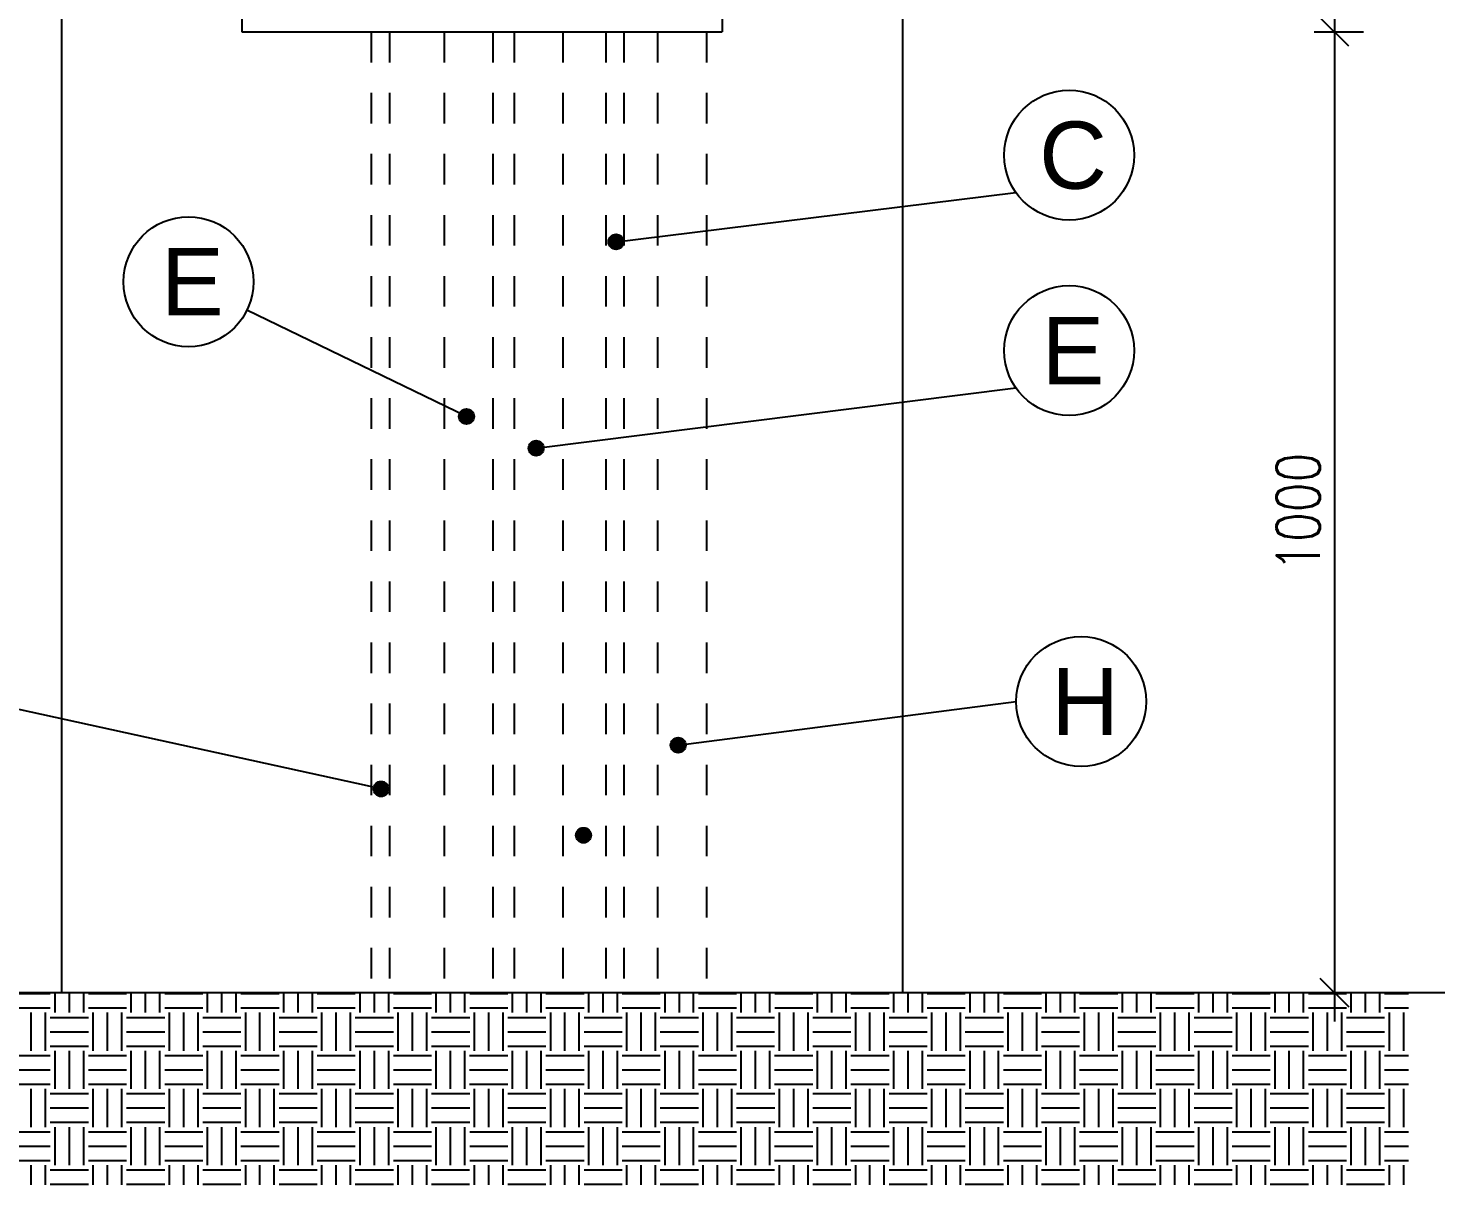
# Model space of a CAD drawing. Header units: inches. Extents: x -7660 to 802, y -193 to 3.
# Drawn here: x 498.898 to 503.537, y -141.676 to -137.889 of the extents above; entities that cross this region are included whole.
import ezdxf
from ezdxf.enums import TextEntityAlignment as Align

# ---------------------------------------------------------------- set-up
doc = ezdxf.new("R2010")
doc.units = ezdxf.units.IN
doc.header["$MEASUREMENT"] = 0
doc.linetypes.add('HIDDEN', pattern=[0.375, 0.25, -0.125])
for name, color, linetype in [('A instalar', 10, 'Continuous'), ('A_DETALHES', 7, 'Continuous'), ('CIVIL', 2, 'Continuous'), ('TEXTO', 7, 'Continuous')]:
    doc.layers.add(name, color=color, linetype=linetype)
doc.styles.add('Arial', font='arial.ttf')
doc.styles.add('LM-TXT-2', font='simplex.shx', dxfattribs={"width": 0.8})
doc.dimstyles.new('CIV-COTAS 1-75-A INSTALAR', dxfattribs={"dimscale": 0, "dimtxt": 0.15, "dimasz": 0.1, "dimexe": 0.1, "dimexo": 0.1, "dimgap": 0.05, "dimtad": 1, "dimzin": 1, "dimdsep": 46, "dimtxsty": 'LM-TXT-2', "dimblk": 'OBLIQUE', "dimcen": 0.1, "dimdle": 0.1, "dimclrd": 256, "dimclre": 256, "dimclrt": 256, "dimadec": 0, "dimazin": 0, "dimtfac": 1, "dimtmove": 2, "dimatfit": 3, "dimfxl": 1, "dimtfill": 1, "dimtolj": 1, "dimtzin": 12, "dimarcsym": 0})

# ---------------------------------------------------------------- blocks, each defined once
blk = doc.blocks.new('_OBLIQUE')
at = {"color": 0, "linetype": 'ByBlock', "lineweight": -2}
blk.add_line((-0.5, -0.5), (0.5, 0.5), dxfattribs=at)
blk = doc.blocks.new('*D123')
at = {"lineweight": -2, "transparency": 16777216}
for p, q in [((3766.1098, 1837.3489), (3766.1098, 1833.8292)), ((3766.0398, 1837.2489), (3766.2098, 1837.2489)), ((3766.0398, 1833.9292), (3766.2098, 1833.9292))]:
    blk.add_line(p, q, dxfattribs=at)
at = {"lineweight": -2, "transparency": 16777216, "xscale": 0.1, "yscale": 0.1, "zscale": 0.1}
for p, rotation in [((3766.1098, 1837.2489), 90), ((3766.1098, 1833.9292), 270)]:
    blk.add_blockref('_OBLIQUE', p, dxfattribs=dict(at, rotation=rotation))
at = {"transparency": 16777216, "insert": (3765.9848, 1835.589), "char_height": 0.15, "attachment_point": 5, "rotation": 90, "style": 'LM-TXT-2', "bg_fill": 3, "box_fill_scale": 1.1, "bg_fill_color": 256, "bg_fill_true_color": 13158600, "bg_fill_transparency": 0}
blk.add_mtext('\\A1;1000', dxfattribs=at)
blk = doc.blocks.new('fgdgdf.5.g5fd.56g.d')
h = blk.add_hatch()
h.set_pattern_fill('EARTH', color=8, scale=0.020748, style=0)
h.set_pattern_definition([(0, (-185.88759, -23.71468), (0.13175008, 0.13175008), [0.13175008, -0.13175008]), (0, (-185.88759, -23.66527), (0.13175008, 0.13175008), [0.13175008, -0.13175008]), (0, (-185.88759, -23.61586), (0.13175008, 0.13175008), [0.13175008, -0.13175008]), (90, (-185.87112, -23.5994), (-0.13175008, 0.13175008), [0.13175008, -0.13175008]), (90, (-185.82172, -23.5994), (-0.13175008, 0.13175008), [0.13175008, -0.13175008]), (90, (-185.77231, -23.5994), (-0.13175008, 0.13175008), [0.13175008, -0.13175008])])
h.paths.add_polyline_path([(0.9864, -2.3421), (-6.2652, -2.3421), (-6.2652, -3.006), (0.9864, -3.006)])
at = {"layer": 'TEXTO'}
h = blk.add_hatch(color=8, dxfattribs=at)
h.paths.add_polyline_path([(-1.7528, 0.278, 0.349248), (-1.7782, 0.2578), (-1.7528, 0.2519)])
h.paths.add_polyline_path([(-1.7528, 0.2519), (-1.7782, 0.2578, 0.056755), (-1.7789, 0.2519, 0.414214), (-1.7528, 0.2258)])
h.paths.add_polyline_path([(-1.7267, 0.2519, 0.414214), (-1.7528, 0.278), (-1.7528, 0.2258, 0.414214)])
h = blk.add_hatch(color=8, dxfattribs=at)
h.paths.add_polyline_path([(-2.2697, -0.3254, 0.349248), (-2.2951, -0.3457), (-2.2697, -0.3515)])
h.paths.add_polyline_path([(-2.2697, -0.3515), (-2.2951, -0.3457, 0.056755), (-2.2957, -0.3515, 0.414214), (-2.2697, -0.3776)])
h.paths.add_polyline_path([(-2.2436, -0.3515, 0.414214), (-2.2697, -0.3254), (-2.2697, -0.3776, 0.414214)])
h = blk.add_hatch(color=8, dxfattribs=at)
h.paths.add_polyline_path([(-2.029, -0.4351, 0.349248), (-2.0544, -0.4553), (-2.029, -0.4611)])
h.paths.add_polyline_path([(-2.029, -0.4611), (-2.0544, -0.4553, 0.056755), (-2.0551, -0.4611, 0.414214), (-2.029, -0.4872)])
h.paths.add_polyline_path([(-2.003, -0.4611, 0.414214), (-2.029, -0.4351), (-2.029, -0.4872, 0.414214)])
h = blk.add_hatch(color=8, dxfattribs=at)
h.paths.add_polyline_path([(-1.5381, -1.4611, 0.349248), (-1.5635, -1.4814), (-1.5381, -1.4872)])
h.paths.add_polyline_path([(-1.5381, -1.4872), (-1.5635, -1.4814, 0.056755), (-1.5642, -1.4872, 0.414214), (-1.5381, -1.5133)])
h.paths.add_polyline_path([(-1.512, -1.4872, 0.414214), (-1.5381, -1.4611), (-1.5381, -1.5133, 0.414214)])
h = blk.add_hatch(color=8, dxfattribs=at)
h.paths.add_polyline_path([(-2.5647, -1.6124, 0.349248), (-2.5901, -1.6326), (-2.5647, -1.6385)])
h.paths.add_polyline_path([(-2.5647, -1.6385), (-2.5901, -1.6326, 0.056755), (-2.5907, -1.6385, 0.414214), (-2.5647, -1.6646)])
h.paths.add_polyline_path([(-2.5386, -1.6385, 0.414214), (-2.5647, -1.6124), (-2.5647, -1.6646, 0.414214)])
h = blk.add_hatch(color=8, dxfattribs=at)
h.paths.add_polyline_path([(-1.8652, -1.7725, 0.349248), (-1.8906, -1.7927), (-1.8652, -1.7986)])
h.paths.add_polyline_path([(-1.8652, -1.7986), (-1.8906, -1.7927, 0.056755), (-1.8912, -1.7986, 0.414214), (-1.8652, -1.8246)])
h.paths.add_polyline_path([(-1.8391, -1.7986, 0.414214), (-1.8652, -1.7725), (-1.8652, -1.8246, 0.414214)])
blk.add_line((-6.2652, -2.3421), (1.1109, -2.3421))
at = {"layer": 'A instalar', "color": 4}
for p, q in [((-3.668, -2.3421), (-3.668, 3.9654)), ((-0.7633, 3.9654), (-0.7633, -2.3421))]:
    blk.add_line(p, q, dxfattribs=at)
at = {"layer": 'A_DETALHES', "color": 1, "linetype": 'Continuous'}
for p, q in [((-3.0456, 2.9694), (-3.0456, 0.9777)), ((-1.3857, 2.9694), (-1.3857, 0.9777)), ((-3.0456, 0.9777), (-1.3857, 0.9777))]:
    blk.add_line(p, q, dxfattribs=at)
at = {"layer": 'CIVIL', "color": 6, "linetype": 'HIDDEN', "ltscale": 0.3}
for p, q in [((-2.5993, 0.9777), (-2.5993, -2.3421)), ((-2.5361, 0.9777), (-2.5361, -2.3421)), ((-2.347, 0.9777), (-2.347, -2.3421)), ((-2.1784, 0.9777), (-2.1784, -2.3421)), ((-2.1048, 0.9777), (-2.1048, -2.3421)), ((-1.9362, 0.9777), (-1.9362, -2.3421)), ((-1.609, 0.9777), (-1.609, -2.3421)), ((-1.4403, 0.9777), (-1.4403, -2.3421))]:
    blk.add_line(p, q, dxfattribs=at)
at = {"layer": 'CIVIL', "color": 82, "linetype": 'HIDDEN', "ltscale": 0.3}
for p, q in [((-1.7886, 0.9777), (-1.7886, -2.3421)), ((-1.7254, 0.9777), (-1.7254, -2.3421))]:
    blk.add_line(p, q, dxfattribs=at)
at = {"layer": 'TEXTO', "color": 8}
for p, q in [((-2.2697, -0.3515), (-3.0284, 0.0162)), ((-2.029, -0.4611), (-0.3709, -0.2526)), ((-2.5647, -1.6385), (-4.0355, -1.3166)), ((-1.5381, -1.4872), (-0.37, -1.3364))]:
    blk.add_line(p, q, dxfattribs=at)
for centre, radius in [((-3.2303, 0.1141), 0.2244), ((-1.7528, 0.2519), 0.0261), ((-0.1871, -0.1238), 0.2244), ((-2.2697, -0.3515), 0.0261), ((-2.029, -0.4611), 0.0261), ((-0.1456, -1.3364), 0.2244), ((-1.5381, -1.4872), 0.0261), ((-2.5647, -1.6385), 0.0261), ((-1.8652, -1.7986), 0.0261)]:
    blk.add_circle(centre, radius, dxfattribs=at)
at = {"layer": 'TEXTO', "color": 7, "style": 'Arial'}
for s, p in [('E', (-3.2167, 0.1141)), ('E', (-0.1735, -0.1238)), ('H', (-0.1319, -1.3364))]:
    blk.add_text(s, height=0.2324, dxfattribs=at).set_placement(p, align=Align.MIDDLE)
dim = blk.add_linear_dim(base=(0.7298, -2.3421), p1=(-1.3857, 0.9777), p2=(0.1886, -2.3421), angle=90, text='1000', dimstyle='CIV-COTAS 1-75-A INSTALAR', override={"dimscale": 1, "dimfxl": 0.07, "dimfxlon": 1, "dimtfillclr": 256, "dimarcsym": 2})
dim.commit()
dim.dimension.update_dxf_attribs({"geometry": '*D123', "text_midpoint": (0.6048, -0.6822), "insert": (-3765.38, -1836.2712)})
at = {"layer": 'TEXTO', "color": 8}
blk.add_line((-1.7786, 0.2484), (-0.3709, 0.4229), dxfattribs=at)
blk.add_circle((-0.1871, 0.5517), 0.2244, dxfattribs=at)
at = {"layer": 'TEXTO', "color": 7, "style": 'Arial'}
blk.add_text('C', height=0.2324, dxfattribs=at).set_placement((-0.1735, 0.5517), align=Align.MIDDLE)
blk = doc.blocks.new('padrão entrada vivo-winityt')
at = {"xscale": 0.9477388287075552, "yscale": 0.9477388287075552, "zscale": 0.9477388287075552}
blk.add_blockref('fgdgdf.5.g5fd.56g.d', (3815.2574, 1805.5464), dxfattribs=at)

msp = doc.modelspace()

# ---------------------------------------------------------------- block references
msp.add_blockref('padrão entrada vivo-winityt', (-3312.77283, -1944.37318))

doc.saveas('drawing.dxf')
